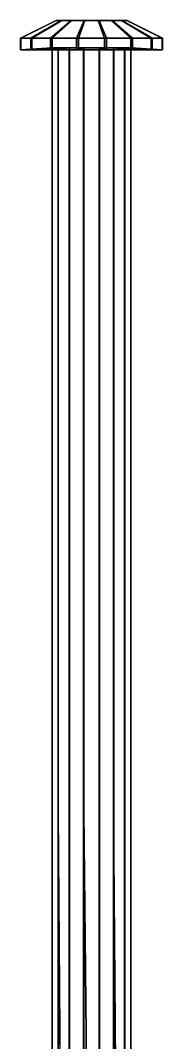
# Model space of a CAD drawing. Header units: metres. Extents: x -1080 to 1352, y -1635 to 1105.
# Drawn here: x -71 to 71, y 84 to 1105 of the extents above; entities that cross this region are included whole.
import ezdxf

# ---------------------------------------------------------------- set-up
doc = ezdxf.new("R2010")
doc.units = ezdxf.units.M

msp = doc.modelspace()

# ---------------------------------------------------------------- linework, layer by layer
at = {"layer": 'crank_full'}
for points, invisible_edges in [([(-60.4, 1087.7, 2074.5), (-35.4, 1105.5, 2041.8), (-70.8, 1087.7, 2048.3)], 1), ([(-35.4, 1105.5, 2041.8), (-70.5, 1087.7, 2020.2), (-70.8, 1087.7, 2048.3)], 1), ([(-35.2, 1105.5, 2027.7), (-59.4, 1087.7, 1994.4), (-70.5, 1087.7, 2020.2)], 1), ([(-70.5, 1087.7, 2020.2), (-35.4, 1105.5, 2041.8), (-35.2, 1105.5, 2027.7)], 1), ([(-35.4, 1105.5, 2041.8), (-60.4, 1087.7, 2074.5), (-30.2, 1105.5, 2054.8)], 1), ([(-40.8, 1087.7, 2094.6), (-30.2, 1105.5, 2054.8), (-60.4, 1087.7, 2074.5)], 1), ([(-59.4, 1087.7, 1994.4), (-35.2, 1105.5, 2027.7), (-29.6, 1105.5, 2014.8)], 1), ([(-29.6, 1105.5, 2014.8), (-39.2, 1087.7, 1974.8), (-59.4, 1087.7, 1994.4)], 1), ([(-15, 1087.7, 2105.7), (-20.3, 1105.5, 2064.9), (-40.8, 1087.7, 2094.6)], 1), ([(-30.2, 1105.5, 2054.8), (-40.8, 1087.7, 2094.6), (-20.3, 1105.5, 2064.9)], 1), ([(-39.2, 1087.7, 1974.8), (-29.6, 1105.5, 2014.8), (-19.6, 1105.5, 2005)], 1), ([(-19.6, 1105.5, 2005), (-13.1, 1087.7, 1964.4), (-39.2, 1087.7, 1974.8)], 1), ([(-20.3, 1105.5, 2064.9), (-15, 1087.7, 2105.7), (-7.4, 1105.5, 2070.5)], 1), ([(-13.1, 1087.7, 1964.4), (-19.6, 1105.5, 2005), (-6.5, 1105.5, 1999.8)], 1), ([(13.1, 1087.7, 2106.1), (-7.4, 1105.5, 2070.5), (-15, 1087.7, 2105.7)], 1), ([(-6.5, 1105.5, 1999.8), (15, 1087.7, 1964.7), (-13.1, 1087.7, 1964.4)], 1), ([(-7.4, 1105.5, 2070.5), (13.1, 1087.7, 2106.1), (6.6, 1105.5, 2070.6)], 1), ([(15, 1087.7, 1964.7), (-6.5, 1105.5, 1999.8), (7.6, 1105.5, 2000)], 1), ([(13.1, 1087.7, 2106.1), (19.7, 1105.5, 2065.4), (6.6, 1105.5, 2070.6)], 1), ([(20.5, 1105.5, 2005.5), (15, 1087.7, 1964.7), (7.6, 1105.5, 2000)], 1), ([(19.7, 1105.5, 2065.4), (13.1, 1087.7, 2106.1), (39.3, 1087.7, 2095.7)], 1), ([(15, 1087.7, 1964.7), (20.5, 1105.5, 2005.5), (40.8, 1087.7, 1975.8)], 1), ([(39.3, 1087.7, 2095.7), (29.8, 1105.5, 2055.6), (19.7, 1105.5, 2065.4)], 1), ([(30.3, 1105.5, 2015.6), (40.8, 1087.7, 1975.8), (20.5, 1105.5, 2005.5)], 1), ([(59.4, 1087.7, 2076), (35.3, 1105.5, 2042.7), (29.8, 1105.5, 2055.6)], 1), ([(29.8, 1105.5, 2055.6), (39.3, 1087.7, 2095.7), (59.4, 1087.7, 2076)], 1), ([(35.5, 1105.5, 2028.7), (60.5, 1087.7, 1996), (30.3, 1105.5, 2015.6)], 1), ([(40.8, 1087.7, 1975.8), (30.3, 1105.5, 2015.6), (60.5, 1087.7, 1996)], 1), ([(35.3, 1105.5, 2042.7), (59.4, 1087.7, 2076), (70.5, 1087.7, 2050.2)], 1), ([(70.5, 1087.7, 2050.2), (35.5, 1105.5, 2028.7), (35.3, 1105.5, 2042.7)], 1), ([(35.5, 1105.5, 2028.7), (70.5, 1087.7, 2050.2), (70.9, 1087.7, 2022.1)], 1), ([(60.5, 1087.7, 1996), (35.5, 1105.5, 2028.7), (70.9, 1087.7, 2022.1)], 1), ([(-60.4, 1076.2, 2074.5), (-70.8, 1087.7, 2048.3), (-70.8, 1076.2, 2048.3)], 1), ([(-70.8, 1087.7, 2048.3), (-60.4, 1076.2, 2074.5), (-60.4, 1087.7, 2074.5)], 1), ([(-70.8, 1076.2, 2048.3), (-70.5, 1087.7, 2020.2), (-70.5, 1076.2, 2020.2)], 1), ([(-70.5, 1087.7, 2020.2), (-70.8, 1076.2, 2048.3), (-70.8, 1087.7, 2048.3)], 1), ([(-70.5, 1076.2, 2020.2), (-59.4, 1087.7, 1994.4), (-59.4, 1076.2, 1994.4)], 1), ([(-59.4, 1087.7, 1994.4), (-70.5, 1076.2, 2020.2), (-70.5, 1087.7, 2020.2)], 1), ([(-40.8, 1076.2, 2094.6), (-60.4, 1087.7, 2074.5), (-60.4, 1076.2, 2074.5)], 1), ([(-60.4, 1087.7, 2074.5), (-40.8, 1076.2, 2094.6), (-40.8, 1087.7, 2094.6)], 1), ([(-39.2, 1076.2, 1974.8), (-59.4, 1087.7, 1994.4), (-39.2, 1087.7, 1974.8)], 1), ([(-59.4, 1087.7, 1994.4), (-39.2, 1076.2, 1974.8), (-59.4, 1076.2, 1994.4)], 1), ([(-40.8, 1087.7, 2094.6), (-15, 1076.2, 2105.7), (-15, 1087.7, 2105.7)], 1), ([(-15, 1076.2, 2105.7), (-40.8, 1087.7, 2094.6), (-40.8, 1076.2, 2094.6)], 1), ([(-13.1, 1076.2, 1964.4), (-39.2, 1087.7, 1974.8), (-13.1, 1087.7, 1964.4)], 1), ([(-39.2, 1087.7, 1974.8), (-13.1, 1076.2, 1964.4), (-39.2, 1076.2, 1974.8)], 1), ([(-15, 1087.7, 2105.7), (13.1, 1076.2, 2106.1), (13.1, 1087.7, 2106.1)], 1), ([(13.1, 1076.2, 2106.1), (-15, 1087.7, 2105.7), (-15, 1076.2, 2105.7)], 1), ([(15, 1076.2, 1964.7), (-13.1, 1087.7, 1964.4), (15, 1087.7, 1964.7)], 1), ([(-13.1, 1087.7, 1964.4), (15, 1076.2, 1964.7), (-13.1, 1076.2, 1964.4)], 1), ([(13.1, 1087.7, 2106.1), (39.3, 1076.2, 2095.7), (39.3, 1087.7, 2095.7)], 1), ([(39.3, 1076.2, 2095.7), (13.1, 1087.7, 2106.1), (13.1, 1076.2, 2106.1)], 1), ([(40.8, 1076.2, 1975.8), (15, 1087.7, 1964.7), (40.8, 1087.7, 1975.8)], 1), ([(15, 1087.7, 1964.7), (40.8, 1076.2, 1975.8), (15, 1076.2, 1964.7)], 1), ([(39.3, 1087.7, 2095.7), (59.4, 1076.2, 2076), (59.4, 1087.7, 2076)], 1), ([(59.4, 1076.2, 2076), (39.3, 1087.7, 2095.7), (39.3, 1076.2, 2095.7)], 1), ([(40.8, 1087.7, 1975.8), (60.5, 1076.2, 1996), (40.8, 1076.2, 1975.8)], 1), ([(60.5, 1076.2, 1996), (40.8, 1087.7, 1975.8), (60.5, 1087.7, 1996)], 1), ([(70.5, 1087.7, 2050.2), (59.4, 1076.2, 2076), (70.5, 1076.2, 2050.2)], 1), ([(59.4, 1076.2, 2076), (70.5, 1087.7, 2050.2), (59.4, 1087.7, 2076)], 1), ([(60.5, 1087.7, 1996), (70.9, 1076.2, 2022.1), (60.5, 1076.2, 1996)], 1), ([(70.9, 1076.2, 2022.1), (60.5, 1087.7, 1996), (70.9, 1087.7, 2022.1)], 1), ([(70.9, 1087.7, 2022.1), (70.5, 1076.2, 2050.2), (70.9, 1076.2, 2022.1)], 1), ([(70.5, 1076.2, 2050.2), (70.9, 1087.7, 2022.1), (70.5, 1087.7, 2050.2)], 1), ([(-39.2, 1078.1, 2042.8), (-60.4, 1076.2, 2074.5), (-70.8, 1076.2, 2048.3)], 1), ([(-70.5, 1076.2, 2020.2), (-39.2, 1078.1, 2042.8), (-70.8, 1076.2, 2048.3)], 1), ([(-59.4, 1076.2, 1994.4), (-39.2, 1078.1, 2027.2), (-70.5, 1076.2, 2020.2)], 1), ([(-39.2, 1078.1, 2042.8), (-70.5, 1076.2, 2020.2), (-39.2, 1078.1, 2027.2)], 1), ([(-33.3, 1078.1, 2057.3), (-40.8, 1076.2, 2094.6), (-60.4, 1076.2, 2074.5)], 1), ([(-60.4, 1076.2, 2074.5), (-39.2, 1078.1, 2042.8), (-33.3, 1078.1, 2057.3)], 1), ([(-39.2, 1076.2, 1974.8), (-33.1, 1078.1, 2012.8), (-59.4, 1076.2, 1994.4)], 1), ([(-39.2, 1078.1, 2027.2), (-59.4, 1076.2, 1994.4), (-33.1, 1078.1, 2012.8)], 1), ([(-22.4, 1078.1, 2068.3), (-15, 1076.2, 2105.7), (-40.8, 1076.2, 2094.6)], 1), ([(-40.8, 1076.2, 2094.6), (-33.3, 1078.1, 2057.3), (-22.4, 1078.1, 2068.3)], 1), ([(-13.1, 1076.2, 1964.4), (-22, 1078.1, 2001.9), (-39.2, 1076.2, 1974.8)], 1), ([(-33.1, 1078.1, 2012.8), (-39.2, 1076.2, 1974.8), (-22, 1078.1, 2001.9)], 1), ([(-33.3, -1175.4, 2057.3), (-39.2, 1078.1, 2042.8), (-39.2, -1175.4, 2042.8)], 1), ([(-39.2, 1078.1, 2042.8), (-33.3, -1175.4, 2057.3), (-33.3, 1078.1, 2057.3)], 1), ([(-33.1, 314.4, 2012.8), (-39.2, -1175.4, 2027.2), (-33.1, 1078.1, 2012.8)], 3), ([(-33.1, 1078.1, 2012.8), (-39.2, -1175.4, 2027.2), (-39.2, 1078.1, 2027.2)], 1), ([(-39.2, -1175.4, 2042.8), (-39.2, 1078.1, 2027.2), (-39.2, -1175.4, 2027.2)], 1), ([(-39.2, 1078.1, 2027.2), (-39.2, -1175.4, 2042.8), (-39.2, 1078.1, 2042.8)], 1), ([(-22.4, -1175.4, 2068.3), (-33.3, 1078.1, 2057.3), (-33.3, -1175.4, 2057.3)], 1), ([(-33.3, 1078.1, 2057.3), (-22.4, -1175.4, 2068.3), (-22.4, 1078.1, 2068.3)], 1), ([(-22.1, -1175.4, 2001.9), (-33.1, 1078.1, 2012.8), (-22, 1078.1, 2001.9)], 1), ([(-33.1, 1078.1, 2012.8), (-22.1, -1175.4, 2001.9), (-33.1, 314.4, 2012.8)], 1), ([(-15, 1076.2, 2105.7), (-22.4, 1078.1, 2068.3), (-8, 1078.1, 2074.4)], 1), ([(-22.4, 1078.1, 2068.3), (-8, -1175.4, 2074.4), (-8, 1078.1, 2074.4)], 1), ([(-8, -1175.4, 2074.4), (-22.4, 1078.1, 2068.3), (-22.4, -1175.4, 2068.3)], 1), ([(-22, 1078.1, 2001.9), (-7.6, 314.4, 1996), (-22.1, -1175.4, 2001.9)], 3), ([(-22, 1078.1, 2001.9), (-13.1, 1076.2, 1964.4), (-7.6, 1078.1, 1996)], 1), ([(-7.6, 314.4, 1996), (-22, 1078.1, 2001.9), (-7.6, 1078.1, 1996)], 1), ([(-8, 1078.1, 2074.4), (13.1, 1076.2, 2106.1), (-15, 1076.2, 2105.7)], 1), ([(15, 1076.2, 1964.7), (-7.6, 1078.1, 1996), (-13.1, 1076.2, 1964.4)], 1), ([(-8, 1078.1, 2074.4), (7.6, -1175.4, 2074.4), (7.6, 1078.1, 2074.5)], 1), ([(7.6, -1175.4, 2074.4), (-8, 1078.1, 2074.4), (-8, -1175.4, 2074.4)], 1), ([(13.1, 1076.2, 2106.1), (-8, 1078.1, 2074.4), (7.6, 1078.1, 2074.5)], 1), ([(-7.6, 1078.1, 1996), (15, 1076.2, 1964.7), (8, 1078.1, 1996)], 1), ([(8, -1175.4, 1996), (-7.6, 1078.1, 1996), (8, 1078.1, 1996)], 1), ([(-7.6, 1078.1, 1996), (8, -1175.4, 1996), (-7.6, 314.4, 1996)], 1), ([(22.1, 1078.1, 2068.6), (13.1, 1076.2, 2106.1), (7.6, 1078.1, 2074.5)], 1), ([(7.6, 1078.1, 2074.5), (22.1, 314.4, 2068.6), (22.1, 1078.1, 2068.6)], 1), ([(22.1, 314.4, 2068.6), (7.6, 1078.1, 2074.5), (7.6, -1175.4, 2074.4)], 13), ([(15, 1076.2, 1964.7), (22.4, 1078.1, 2002.1), (8, 1078.1, 1996)], 1), ([(22.4, -1175.4, 2002.1), (8, 1078.1, 1996), (22.4, 1078.1, 2002.1)], 1), ([(8, 1078.1, 1996), (22.4, -1175.4, 2002.1), (8, -1175.4, 1996)], 1), ([(13.1, 1076.2, 2106.1), (22.1, 1078.1, 2068.6), (39.3, 1076.2, 2095.7)], 1), ([(22.4, 1078.1, 2002.1), (15, 1076.2, 1964.7), (40.8, 1076.2, 1975.8)], 1), ([(33.1, 1078.1, 2057.6), (39.3, 1076.2, 2095.7), (22.1, 1078.1, 2068.6)], 1), ([(22.1, 1078.1, 2068.6), (33.1, -1175.4, 2057.6), (33.1, 1078.1, 2057.6)], 1), ([(33.1, -1175.4, 2057.6), (22.1, 1078.1, 2068.6), (22.1, 314.4, 2068.6)], 1), ([(22.4, 1078.1, 2002.1), (33.3, -1175.4, 2013.1), (22.4, -1175.4, 2002.1)], 1), ([(33.3, -1175.4, 2013.1), (22.4, 1078.1, 2002.1), (33.4, 1078.1, 2013.2)], 1), ([(40.8, 1076.2, 1975.8), (33.4, 1078.1, 2013.2), (22.4, 1078.1, 2002.1)], 1), ([(39.2, 1078.1, 2043.2), (33.1, -1175.4, 2057.6), (39.2, -1175.4, 2043.2)], 1), ([(33.1, -1175.4, 2057.6), (39.2, 1078.1, 2043.2), (33.1, 1078.1, 2057.6)], 1), ([(39.3, 1076.2, 2095.7), (33.1, 1078.1, 2057.6), (59.4, 1076.2, 2076)], 1), ([(39.2, 1078.1, 2043.2), (59.4, 1076.2, 2076), (33.1, 1078.1, 2057.6)], 1), ([(33.4, 1078.1, 2013.2), (39.2, -1175.4, 2027.6), (33.3, -1175.4, 2013.1)], 1), ([(60.5, 1076.2, 1996), (39.3, 1078.1, 2027.6), (33.4, 1078.1, 2013.2)], 1), ([(39.2, -1175.4, 2027.6), (33.4, 1078.1, 2013.2), (39.3, 1078.1, 2027.6)], 1), ([(33.4, 1078.1, 2013.2), (40.8, 1076.2, 1975.8), (60.5, 1076.2, 1996)], 1), ([(39.3, 1078.1, 2027.6), (39.2, -1175.4, 2043.2), (39.2, -1175.4, 2027.6)], 1), ([(39.2, -1175.4, 2043.2), (39.3, 1078.1, 2027.6), (39.2, 1078.1, 2043.2)], 1), ([(39.3, 1078.1, 2027.6), (70.5, 1076.2, 2050.2), (39.2, 1078.1, 2043.2)], 1), ([(59.4, 1076.2, 2076), (39.2, 1078.1, 2043.2), (70.5, 1076.2, 2050.2)], 1), ([(39.3, 1078.1, 2027.6), (60.5, 1076.2, 1996), (70.9, 1076.2, 2022.1)], 1), ([(70.5, 1076.2, 2050.2), (39.3, 1078.1, 2027.6), (70.9, 1076.2, 2022.1)], 1), ([(-39.2, -1175.4, 2027.2), (-33.1, 314.4, 2012.8), (-33.1, -1175.4, 2012.8)], 1), ([(-22.1, -1175.4, 2001.9), (-7.6, 314.4, 1996), (-7.6, -1175.4, 1996)], 1), ([(22.1, 314.4, 2068.6), (7.6, -1175.4, 2074.4), (22.1, -1175.4, 2068.5)], 1)]:
    msp.add_3dface(points, dxfattribs=dict(at, invisible_edges=invisible_edges))
for points in [[(0.1, 1105.5, 2035.2), (-35.4, 1105.5, 2041.8), (-30.2, 1105.5, 2054.8)], [(0.1, 1105.5, 2035.2), (-35.2, 1105.5, 2027.7), (-35.4, 1105.5, 2041.8)], [(0.1, 1105.5, 2035.2), (-29.6, 1105.5, 2014.8), (-35.2, 1105.5, 2027.7)], [(0.1, 1105.5, 2035.2), (-30.2, 1105.5, 2054.8), (-20.3, 1105.5, 2064.9)], [(0.1, 1105.5, 2035.2), (-19.6, 1105.5, 2005), (-29.6, 1105.5, 2014.8)], [(0.1, 1105.5, 2035.2), (-20.3, 1105.5, 2064.9), (-7.4, 1105.5, 2070.5)], [(0.1, 1105.5, 2035.2), (-6.5, 1105.5, 1999.8), (-19.6, 1105.5, 2005)], [(6.6, 1105.5, 2070.6), (0.1, 1105.5, 2035.2), (-7.4, 1105.5, 2070.5)], [(7.6, 1105.5, 2000), (-6.5, 1105.5, 1999.8), (0.1, 1105.5, 2035.2)], [(20.5, 1105.5, 2005.5), (7.6, 1105.5, 2000), (0.1, 1105.5, 2035.2)], [(30.3, 1105.5, 2015.6), (20.5, 1105.5, 2005.5), (0.1, 1105.5, 2035.2)], [(35.5, 1105.5, 2028.7), (30.3, 1105.5, 2015.6), (0.1, 1105.5, 2035.2)], [(35.5, 1105.5, 2028.7), (0.1, 1105.5, 2035.2), (35.3, 1105.5, 2042.7)], [(35.3, 1105.5, 2042.7), (0.1, 1105.5, 2035.2), (29.8, 1105.5, 2055.6)], [(29.8, 1105.5, 2055.6), (0.1, 1105.5, 2035.2), (19.7, 1105.5, 2065.4)], [(19.7, 1105.5, 2065.4), (0.1, 1105.5, 2035.2), (6.6, 1105.5, 2070.6)], [(-33.1, -1175.4, 2012.8), (-33.1, 314.4, 2012.8), (-22.1, -1175.4, 2001.9)], [(-7.6, -1175.4, 1996), (-7.6, 314.4, 1996), (8, -1175.4, 1996)], [(22.1, -1175.4, 2068.5), (33.1, -1175.4, 2057.6), (22.1, 314.4, 2068.6)]]:
    msp.add_3dface(points, dxfattribs=at)

doc.saveas('drawing.dxf')
